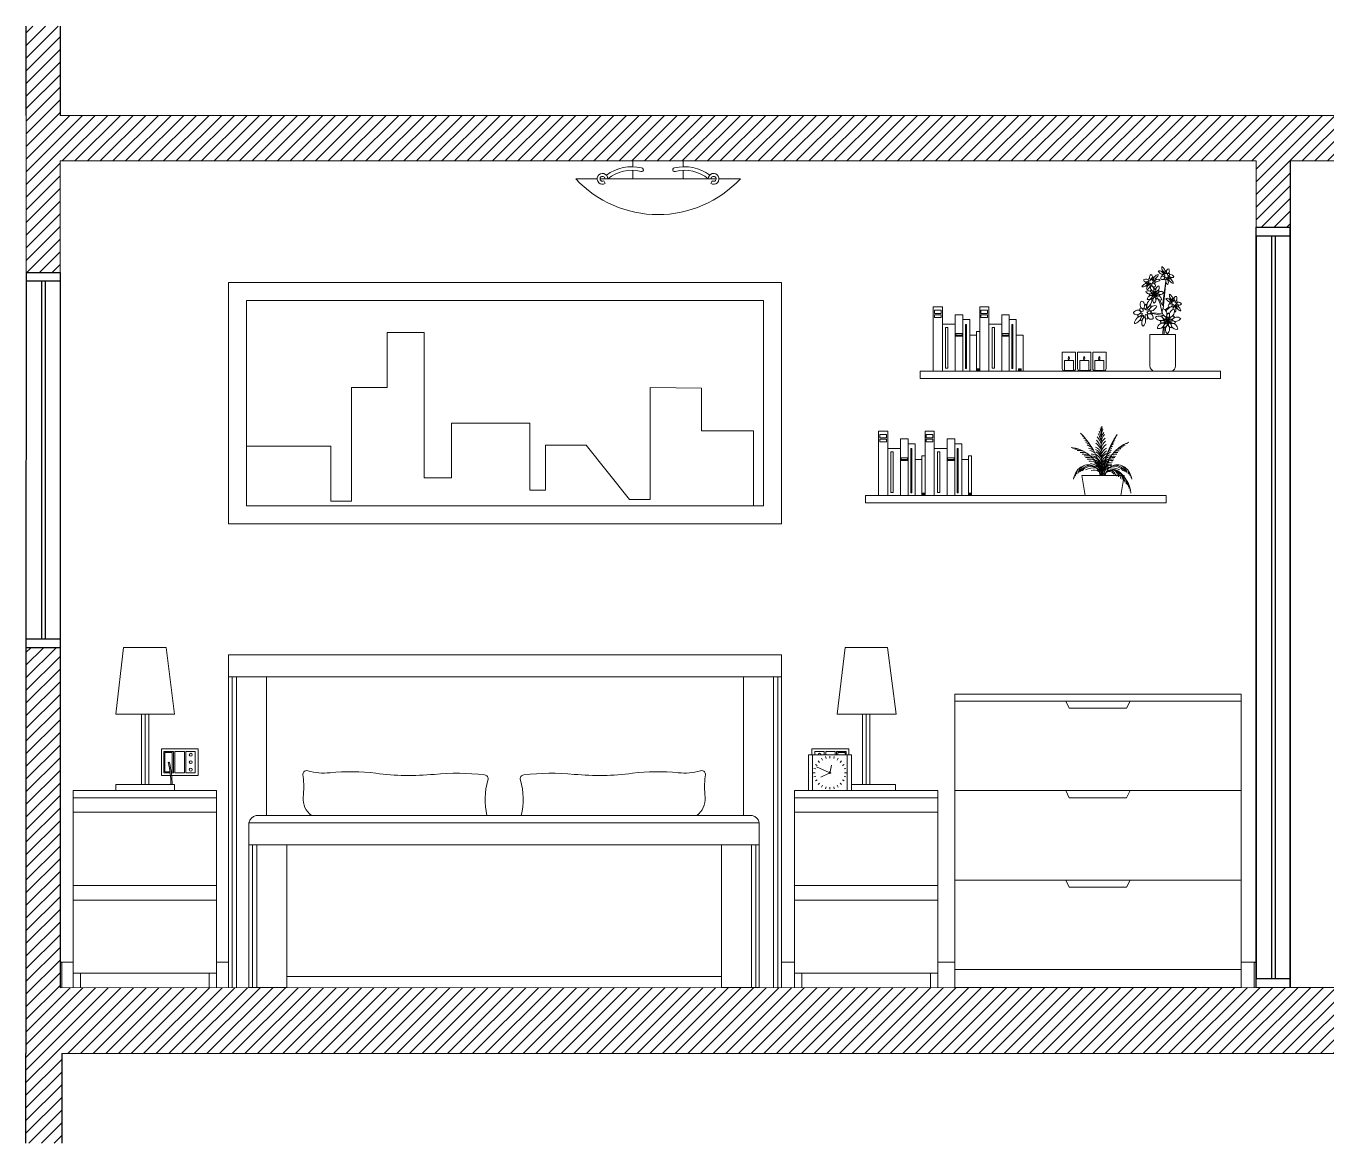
# Model space of a CAD drawing. Header units: inches. Extents: x 342 to 2540, y 601 to 2289.
# Drawn here: x 1813.8 to 2177, y 1567.1 to 1879.3 of the extents above; entities that cross this region are included whole.
import ezdxf

# ---------------------------------------------------------------- set-up
doc = ezdxf.new("R2010")
doc.units = ezdxf.units.IN
doc.header["$MEASUREMENT"] = 0
doc.layers.get('0').update_dxf_attribs({"color": 140})
for name, color, linetype, lineweight in [('A-DETL-MBND', 140, 'Continuous', 18), ('A-FURN', 8, 'Continuous', 18), ('battiscopa e pavimento', 6, 'Continuous', 13)]:
    doc.layers.add(name, color=color, linetype=linetype, lineweight=lineweight)
doc.layers.add('FINESTRE', color=4, linetype='Continuous')

msp = doc.modelspace()

# ---------------------------------------------------------------- hatches: boundary and pattern name
h = msp.add_hatch()
h.set_pattern_fill('ANSI31', color=1, scale=20)
h.paths.add_polyline_path([(1823.29, 1879.32), (1813.79, 1879.32), (1813.79, 1854.32), (1823.29, 1854.32)])
h = msp.add_hatch()
h.set_pattern_fill('ANSI31', color=1, scale=20)
h.paths.add_polyline_path([(2157.48, 1841.6), (2157.48, 1823.1), (2166.98, 1823.1), (2166.98, 1841.6), (2514.68, 1841.6), (2514.68, 1854.32), (2166.98, 1854.32), (1813.79, 1854.32), (1813.79, 1810.46), (1823.29, 1810.46), (1823.29, 1841.6)])
h = msp.add_hatch()
h.set_pattern_fill('ANSI31', color=1, scale=20)
h.paths.add_polyline_path([(2514.68, 1610.6), (2513.24, 1610.6), (2509.75, 1610.6), (2163.65, 1610.6), (2157.48, 1610.6), (2157.48, 1610.6), (2157.48, 1610.6), (2156.99, 1610.6), (1823.29, 1610.46), (1823.29, 1705.53), (1813.78, 1705.53), (1813.78, 1705.53), (1813.78, 1592.1), (2166.98, 1592.1), (2514.68, 1592.1)])
h = msp.add_hatch()
h.set_pattern_fill('ANSI31', color=1, scale=20)
h.paths.add_polyline_path([(1823.79, 1592.1), (1813.78, 1592.1), (1813.78, 1567.1), (1823.79, 1567.1)])

# ---------------------------------------------------------------- linework, layer by layer
for p, q in [((1813.79, 1854.32), (1813.79, 1879.32)), ((1823.29, 1879.32), (1823.29, 1854.32)), ((2166.98, 1841.6), (2166.98, 1823.1)), ((2157.48, 1823.1), (2166.98, 1823.1)), ((1813.79, 1810.46), (1823.29, 1810.46)), ((1813.78, 1705.53), (1813.78, 1592.1)), ((1823.29, 1705.53), (1813.78, 1705.53)), ((1823.29, 1705.53), (1823.29, 1610.46)), ((1813.78, 1567.1), (1813.78, 1592.1)), ((1823.79, 1592.1), (1823.79, 1567.1))]:
    msp.add_line(p, q)
at = {"layer": 'A-DETL-MBND'}
for p, q in [((1823.29, 1854.32), (2166.98, 1854.32)), ((2505.18, 1854.32), (2166.98, 1854.32)), ((1823.29, 1841.6), (2157.48, 1841.6)), ((2157.48, 1823.1), (2157.48, 1841.6)), ((2514.68, 1841.6), (2166.98, 1841.6)), ((2157.48, 1610.6), (1823.29, 1610.46)), ((2166.98, 1592.1), (1823.79, 1592.1))]:
    msp.add_line(p, q, dxfattribs=at)
for points in [[(1813.79, 1810.46), (1813.79, 1810.46), (1813.79, 1854.32)], [(1823.29, 1810.46), (1823.29, 1810.46), (1823.29, 1841.6)], [(2509.75, 1610.6), (2157.48, 1610.6)], [(2505.18, 1592.1), (2119.96, 1592.1)]]:
    msp.add_lwpolyline(points, dxfattribs=at)
at = {"layer": 'A-FURN'}
for p, q in [((1983.38, 1839.97), (1983.38, 1841.6)), ((1983.38, 1841.6), (1997.38, 1841.6)), ((1983.38, 1836.6), (1983.38, 1838.97)), ((1997.38, 1839.97), (1997.38, 1841.6)), ((1997.38, 1836.6), (1997.38, 1838.97)), ((1967.38, 1836.6), (1973.36, 1836.6)), ((1974.16, 1836.6), (2006.61, 1836.6)), ((2007.41, 1836.6), (2013.38, 1836.6)), ((2067.28, 1800.83), (2069.84, 1800.83)), ((2067.28, 1800.83), (2067.28, 1782.83)), ((2069.84, 1800.83), (2069.84, 1782.83)), ((2073.41, 1795.94), (2073.41, 1798.63)), ((2073.41, 1798.63), (2075.54, 1798.63)), ((2075.54, 1798.63), (2075.54, 1782.83)), ((2080.26, 1800.83), (2080.26, 1782.83)), ((2080.26, 1800.83), (2082.83, 1800.83)), ((2082.83, 1800.83), (2082.83, 1782.83)), ((2086.4, 1795.94), (2086.4, 1798.63)), ((2086.4, 1798.63), (2088.53, 1798.63)), ((2088.53, 1798.63), (2088.53, 1782.83)), ((2069.84, 1795.94), (2073.41, 1795.94)), ((2073.41, 1795.94), (2073.41, 1782.83)), ((2075.54, 1797.3), (2077.51, 1797.3)), ((2077.51, 1797.3), (2077.51, 1782.83)), ((2082.83, 1795.94), (2086.4, 1795.94)), ((2086.4, 1795.94), (2086.4, 1782.83)), ((2088.53, 1797.3), (2090.49, 1797.3)), ((2090.49, 1797.3), (2090.49, 1782.83)), ((1914.69, 1778.31), (1914.69, 1793.62)), ((1914.69, 1793.62), (1925.04, 1793.62)), ((1925.04, 1793.62), (1925.04, 1753.04)), ((2077.51, 1792.91), (2079.38, 1792.91)), ((2079.38, 1792.91), (2079.38, 1793.92)), ((2079.38, 1793.92), (2080.26, 1793.92)), ((2079.38, 1792.91), (2079.38, 1782.83)), ((2090.49, 1792.91), (2092.36, 1792.91)), ((2092.36, 1792.91), (2092.36, 1782.83)), ((2127.78, 1793.09), (2134.99, 1793.09)), ((2127.78, 1793.09), (2127.78, 1784.3)), ((2134.99, 1793.09), (2134.99, 1784.3)), ((2103.32, 1788.13), (2107.05, 1788.13)), ((2103.32, 1788.13), (2103.32, 1783.59)), ((2107.05, 1788.13), (2107.05, 1783.59)), ((2107.6, 1788.13), (2111.32, 1788.13)), ((2107.6, 1788.13), (2107.6, 1783.59)), ((2111.32, 1788.13), (2111.32, 1783.59)), ((2111.85, 1788.13), (2115.58, 1788.13)), ((2111.85, 1788.13), (2111.85, 1783.59)), ((2115.58, 1788.13), (2115.58, 1783.59)), ((2106.43, 1785.84), (2103.94, 1785.84)), ((2103.94, 1785.84), (2103.94, 1783.04)), ((2105.08, 1785.84), (2105.08, 1786.01)), ((2105.08, 1786.01), (2105.13, 1786.01)), ((2105.13, 1786.01), (2105.13, 1785.84)), ((2106.43, 1783.04), (2106.43, 1785.84)), ((2110.71, 1785.84), (2108.21, 1785.84)), ((2108.21, 1785.84), (2108.21, 1783.04)), ((2109.36, 1785.84), (2109.36, 1786.01)), ((2109.36, 1786.01), (2109.41, 1786.01)), ((2109.41, 1786.01), (2109.41, 1785.84)), ((2110.71, 1783.04), (2110.71, 1785.84)), ((2114.96, 1785.84), (2112.47, 1785.84)), ((2112.47, 1785.84), (2112.47, 1783.04)), ((2113.61, 1785.84), (2113.61, 1786.01)), ((2113.61, 1786.01), (2113.66, 1786.01)), ((2113.66, 1786.01), (2113.66, 1785.84)), ((2114.96, 1783.04), (2114.96, 1785.84)), ((2147.58, 1782.83), (2063.58, 1782.83)), ((2063.58, 1782.83), (2063.58, 1780.83)), ((2063.58, 1780.83), (2147.58, 1780.83)), ((2103.94, 1783.04), (2106.43, 1783.04)), ((2103.94, 1782.83), (2106.43, 1782.83)), ((2108.21, 1783.04), (2110.71, 1783.04)), ((2108.21, 1782.83), (2110.71, 1782.83)), ((2112.47, 1783.04), (2114.96, 1783.04)), ((2112.47, 1782.83), (2114.96, 1782.83)), ((2147.58, 1782.83), (2147.58, 1780.83)), ((1904.73, 1746.53), (1904.73, 1778.31)), ((1904.73, 1778.31), (1914.69, 1778.31)), ((1988.22, 1746.93), (1988.22, 1778.31)), ((1988.22, 1778.31), (2002.52, 1778.06)), ((2002.52, 1778.06), (2002.52, 1766.2)), ((1932.7, 1753.04), (1932.7, 1768.35)), ((1932.7, 1768.35), (1954.54, 1768.35)), ((1954.54, 1768.35), (1954.54, 1749.59)), ((2002.52, 1766.2), (2017.07, 1766.2)), ((2017.07, 1766.2), (2017.07, 1745.16)), ((2052.02, 1766.08), (2054.58, 1766.08)), ((2052.02, 1766.08), (2052.02, 1748.08)), ((2054.58, 1766.08), (2054.58, 1748.08)), ((2065, 1766.08), (2065, 1748.08)), ((2065, 1766.08), (2067.56, 1766.08)), ((2067.56, 1766.08), (2067.56, 1748.08)), ((1875.38, 1761.84), (1898.99, 1761.84)), ((1898.99, 1761.84), (1898.99, 1746.53)), ((1958.9, 1749.59), (1958.9, 1762.19)), ((1958.9, 1762.19), (1970.29, 1762.19)), ((1970.29, 1762.19), (1982.41, 1746.93)), ((2058.15, 1761.2), (2058.15, 1763.89)), ((2058.15, 1763.89), (2060.28, 1763.89)), ((2060.28, 1763.89), (2060.28, 1748.08)), ((2060.28, 1762.56), (2062.25, 1762.56)), ((2062.25, 1762.56), (2062.25, 1748.08)), ((2071.14, 1761.2), (2071.14, 1763.89)), ((2071.14, 1763.89), (2073.27, 1763.89)), ((2073.27, 1763.89), (2073.27, 1748.08)), ((2073.27, 1762.56), (2075.23, 1762.56)), ((2075.23, 1762.56), (2075.23, 1748.08)), ((2054.58, 1761.2), (2058.15, 1761.2)), ((2058.15, 1761.2), (2058.15, 1748.08)), ((2062.25, 1758.17), (2064.12, 1758.17)), ((2064.12, 1758.17), (2064.12, 1759.18)), ((2064.12, 1759.18), (2065, 1759.18)), ((2064.12, 1758.17), (2064.12, 1748.08)), ((2067.56, 1761.2), (2071.14, 1761.2)), ((2071.14, 1761.2), (2071.14, 1748.08)), ((2075.23, 1758.17), (2077.1, 1758.17)), ((2077.1, 1758.17), (2077.1, 1759.18)), ((2077.1, 1759.18), (2077.99, 1759.18)), ((2077.1, 1758.17), (2077.1, 1748.08)), ((2077.99, 1759.18), (2077.99, 1748.08)), ((1925.04, 1753.04), (1932.7, 1753.04)), ((1954.54, 1749.59), (1958.9, 1749.59)), ((2132.32, 1748.08), (2048.32, 1748.08)), ((2048.32, 1748.08), (2048.32, 1746.08)), ((2132.32, 1748.08), (2132.32, 1746.08)), ((1898.99, 1746.53), (1904.73, 1746.53)), ((1982.41, 1746.93), (1988.22, 1746.93)), ((2048.32, 1746.08), (2132.32, 1746.08)), ((1838.85, 1686.94), (1841.07, 1705.6)), ((1841.07, 1705.6), (1852.92, 1705.6)), ((1852.92, 1705.6), (1855.29, 1686.94)), ((1870.38, 1697.4), (2024.87, 1697.4)), ((1871.38, 1610.6), (1871.38, 1697.4)), ((1872.58, 1610.6), (1872.58, 1697.4)), ((1880.98, 1658.6), (1880.98, 1697.4)), ((1880.98, 1697.4), (1880.98, 1658.6)), ((2014.27, 1697.4), (2014.27, 1658.6)), ((2022.67, 1610.6), (2022.67, 1697.4)), ((2023.87, 1610.6), (2023.87, 1697.4)), ((2073.3, 1690.6), (2073.3, 1692.6)), ((2073.3, 1692.6), (2153.3, 1692.6)), ((2153.3, 1690.6), (2073.3, 1690.6)), ((2073.3, 1690.6), (2073.3, 1615.6)), ((2153.3, 1692.6), (2153.3, 1690.6)), ((2153.3, 1615.6), (2153.3, 1690.6)), ((1855.29, 1686.94), (1838.85, 1686.94)), ((2033.55, 1675.62), (2033.55, 1665.6)), ((2036.08, 1674.64), (2036.36, 1674.15)), ((2037.2, 1675.1), (2037.35, 1674.56)), ((2038.4, 1675.26), (2038.4, 1674.7)), ((2039.61, 1675.1), (2039.46, 1674.56)), ((2040.73, 1674.64), (2040.45, 1674.15)), ((2043.26, 1675.62), (2043.26, 1665.6)), ((2033.92, 1671.81), (2034.46, 1671.67)), ((2034.38, 1672.94), (2034.87, 1672.65)), ((2038.2, 1670.7), (2034.63, 1672.27)), ((2035.12, 1673.9), (2035.52, 1673.5)), ((2038.45, 1670.83), (2038.85, 1672.75)), ((2041.69, 1673.9), (2041.29, 1673.5)), ((2042.43, 1672.94), (2041.94, 1672.65)), ((2042.89, 1671.81), (2042.35, 1671.67)), ((2033.76, 1670.61), (2034.32, 1670.61)), ((2033.92, 1669.41), (2034.46, 1669.56)), ((2034.38, 1668.29), (2034.87, 1668.57)), ((2035.12, 1667.33), (2035.52, 1667.72)), ((2038.21, 1670.52), (2035.85, 1669.34)), ((2041.69, 1667.33), (2041.29, 1667.72)), ((2042.43, 1668.29), (2041.94, 1668.57)), ((2042.89, 1669.41), (2042.35, 1669.56)), ((2043.05, 1670.61), (2042.49, 1670.61)), ((1826.99, 1610.6), (1826.99, 1665.6)), ((1826.99, 1665.6), (1866.99, 1665.6)), ((1866.99, 1665.6), (1866.99, 1610.6)), ((2028.53, 1610.6), (2028.53, 1665.6)), ((2028.53, 1665.6), (2068.53, 1665.6)), ((2036.08, 1666.59), (2036.36, 1667.08)), ((2037.2, 1666.13), (2037.35, 1666.67)), ((2038.4, 1665.97), (2038.4, 1666.53)), ((2039.61, 1666.13), (2039.46, 1666.67)), ((2040.73, 1666.59), (2040.45, 1667.08)), ((2068.53, 1665.6), (2068.53, 1610.6)), ((2073.3, 1665.6), (2153.3, 1665.6)), ((1866.99, 1663.6), (1826.99, 1663.6)), ((2068.53, 1663.6), (2028.53, 1663.6)), ((1827, 1659.6), (1867, 1659.6)), ((1876.09, 1656.6), (2018.68, 1656.6)), ((2018.68, 1656.6), (2018.68, 1610.6)), ((2028.54, 1659.6), (2068.54, 1659.6)), ((1876.09, 1650.4), (2018.68, 1650.4)), ((1877.09, 1610.6), (1877.09, 1650.4)), ((1878.29, 1610.6), (1878.29, 1650.4)), ((1886.69, 1610.6), (1886.69, 1650.4)), ((2008.08, 1610.6), (2008.08, 1650.4)), ((2016.48, 1610.6), (2016.48, 1650.4)), ((2017.68, 1610.6), (2017.68, 1650.4)), ((1866.99, 1639.1), (1826.99, 1639.1)), ((2068.53, 1639.1), (2028.53, 1639.1)), ((2153.3, 1640.6), (2073.3, 1640.6)), ((1826.99, 1634.95), (1866.99, 1634.95)), ((2028.53, 1634.95), (2068.53, 1634.95)), ((1866.99, 1614.6), (1826.99, 1614.6)), ((1826.99, 1614.6), (1866.99, 1614.6)), ((1828.99, 1610.6), (1828.99, 1614.6)), ((1864.99, 1610.6), (1864.99, 1614.6)), ((1886.69, 1613.6), (2008.08, 1613.6)), ((2068.53, 1614.6), (2028.53, 1614.6)), ((2028.53, 1614.6), (2068.53, 1614.6)), ((2030.53, 1610.6), (2030.53, 1614.6)), ((2066.53, 1610.6), (2066.53, 1614.6)), ((2073.3, 1615.6), (2153.3, 1615.6)), ((2073.3, 1615.6), (2073.3, 1610.6)), ((2153.3, 1610.6), (2153.3, 1615.6)), ((1826.99, 1610.6), (1826.99, 1610.6)), ((1826.99, 1610.6), (1826.99, 1610.6)), ((2018.68, 1610.6), (2008.08, 1610.6)), ((2018.68, 1610.6), (2008.08, 1610.6)), ((2028.53, 1610.6), (2028.53, 1610.6)), ((2073.3, 1610.6), (2153.3, 1610.6))]:
    msp.add_line(p, q, dxfattribs=at)
for points in [[(1870.38, 1807.59), (2024.87, 1807.59), (2024.87, 1740.16), (1870.38, 1740.16)], [(1875.38, 1802.59), (2019.87, 1802.59), (2019.87, 1745.16), (1875.38, 1745.16)], [(2069.45, 1799.91), (2069.45, 1798.99), (2067.59, 1798.99), (2067.59, 1799.91)], [(2069.45, 1798.58), (2069.45, 1797.84), (2067.59, 1797.84), (2067.59, 1798.58)], [(2082.43, 1799.91), (2082.43, 1798.99), (2080.58, 1798.99), (2080.58, 1799.91)], [(2082.43, 1798.58), (2082.43, 1797.84), (2080.58, 1797.84), (2080.58, 1798.58)], [(2070.73, 1795.08), (2071.37, 1795.08), (2071.37, 1783.68), (2070.73, 1783.68)], [(2076.28, 1795.93), (2076.55, 1795.93), (2076.55, 1783.62), (2076.28, 1783.62)], [(2083.72, 1795.08), (2084.36, 1795.08), (2084.36, 1783.68), (2083.72, 1783.68)], [(2089.26, 1795.93), (2089.53, 1795.93), (2089.53, 1783.62), (2089.26, 1783.62)], [(2073.56, 1793.35), (2075.39, 1793.35), (2075.39, 1792.88), (2073.56, 1792.88)], [(2073.56, 1792.75), (2075.39, 1792.75), (2075.39, 1792.62), (2073.56, 1792.62)], [(2086.55, 1793.35), (2088.38, 1793.35), (2088.38, 1792.88), (2086.55, 1792.88)], [(2086.55, 1792.75), (2088.38, 1792.75), (2088.38, 1792.62), (2086.55, 1792.62)], [(2079.43, 1783.5), (2080.21, 1783.5), (2080.21, 1783.34), (2079.43, 1783.34)], [(2091.09, 1783.5), (2091.87, 1783.5), (2091.87, 1783.34), (2091.09, 1783.34)], [(2079.43, 1783.17), (2080.21, 1783.17), (2080.21, 1783.04), (2079.43, 1783.04)], [(2091.09, 1783.17), (2091.87, 1783.17), (2091.87, 1783.04), (2091.09, 1783.04)], [(2054.19, 1765.16), (2054.19, 1764.25), (2052.33, 1764.25), (2052.33, 1765.16)], [(2054.19, 1763.84), (2054.19, 1763.1), (2052.33, 1763.1), (2052.33, 1763.84)], [(2067.17, 1765.16), (2067.17, 1764.25), (2065.31, 1764.25), (2065.31, 1765.16)], [(2067.17, 1763.84), (2067.17, 1763.1), (2065.31, 1763.1), (2065.31, 1763.84)], [(2055.47, 1760.34), (2056.11, 1760.34), (2056.11, 1748.93), (2055.47, 1748.93)], [(2058.3, 1758.61), (2060.13, 1758.61), (2060.13, 1758.13), (2058.3, 1758.13)], [(2061.01, 1761.19), (2061.29, 1761.19), (2061.29, 1748.87), (2061.01, 1748.87)], [(2068.45, 1760.34), (2069.09, 1760.34), (2069.09, 1748.93), (2068.45, 1748.93)], [(2071.28, 1758.61), (2073.12, 1758.61), (2073.12, 1758.13), (2071.28, 1758.13)], [(2074, 1761.19), (2074.27, 1761.19), (2074.27, 1748.87), (2074, 1748.87)], [(2058.3, 1758), (2060.13, 1758), (2060.13, 1757.88), (2058.3, 1757.88)], [(2071.28, 1758), (2073.12, 1758), (2073.12, 1757.88), (2071.28, 1757.88)], [(2120.58, 1753.67), (2108.82, 1753.67), (2109.7, 1748.08), (2119.7, 1748.08)], [(2064.17, 1748.76), (2064.94, 1748.76), (2064.94, 1748.59), (2064.17, 1748.59)], [(2064.17, 1748.42), (2064.94, 1748.42), (2064.94, 1748.29), (2064.17, 1748.29)], [(2077.16, 1748.76), (2077.93, 1748.76), (2077.93, 1748.59), (2077.16, 1748.59)], [(2077.16, 1748.42), (2077.93, 1748.42), (2077.93, 1748.29), (2077.16, 1748.29)], [(2042.68, 1705.6), (2054.52, 1705.6), (2056.89, 1686.94), (2040.45, 1686.94)], [(1851.6, 1669.8), (1851.6, 1677.3), (1861.91, 1677.3), (1861.91, 1669.8)], [(1855.37, 1676.56), (1858.03, 1676.56), (1858.03, 1670.53), (1855.37, 1670.53)], [(1858.43, 1676.56), (1861.09, 1676.56), (1861.09, 1670.53), (1858.43, 1670.53)], [(2044.42, 1665.6), (2044.42, 1665.6), (2044.42, 1675.62), (2032.39, 1675.62), (2032.39, 1665.6)], [(1855.29, 1665.6), (1838.85, 1665.6), (1838.85, 1667.27), (1855.29, 1667.27)]]:
    msp.add_lwpolyline(points, close=True, dxfattribs=at)
at = {"layer": 'A-FURN', "color": 6}
for points in [[(2126.68, 1805.09, 0.477945), (2128.34, 1804.63, 0.477945)], [(2127.99, 1805.42, 0.477945), (2128.76, 1804.74, 0.477945)], [(2128.14, 1806.75, 0.477945), (2128.81, 1805.17, 0.477945)], [(2129.2, 1805.94, 0.477945), (2129.16, 1804.9, 0.477945)], [(2130.34, 1806.65, 0.477945), (2129.52, 1805.13, 0.477945)], [(2130.37, 1805.31, 0.477945), (2129.53, 1804.7, 0.477945)], [(2127.08, 1802.92, 0.477945), (2128.47, 1803.93, 0.477945)], [(2127.63, 1804.14, 0.477945), (2128.65, 1804.32, 0.477945)], [(2128.41, 1803.07, 0.477945), (2128.9, 1803.98, 0.477945)], [(2129.02, 1801.87, 0.477945), (2129.1, 1803.59, 0.477945)], [(2129.73, 1803.01, 0.477945), (2129.33, 1803.96, 0.477945)], [(2130.61, 1804.01, 0.477945), (2129.61, 1804.28, 0.477945)], [(2131.05, 1802.74, 0.477945), (2129.75, 1803.87, 0.477945)], [(2131.64, 1804.87, 0.477945), (2129.94, 1804.56, 0.477945)], [(2129.35, 1797.91, 0.477945), (2131.72, 1797.25, 0.477945)], [(2131.21, 1798.38, 0.477945), (2132.32, 1797.4, 0.477945)], [(2131.42, 1800.28, 0.477945), (2132.39, 1798.02, 0.477945)], [(2132.95, 1799.12, 0.477945), (2132.88, 1797.64, 0.477945)], [(2134.57, 1800.14, 0.477945), (2133.4, 1797.97, 0.477945)], [(2134.61, 1798.22, 0.477945), (2133.42, 1797.35, 0.477945)], [(2129.91, 1794.81, 0.477945), (2131.9, 1796.25, 0.477945)], [(2130.7, 1796.55, 0.477945), (2132.16, 1796.82, 0.477945)], [(2131.82, 1795.02, 0.477945), (2132.52, 1796.32, 0.477945)], [(2132.69, 1793.31, 0.477945), (2132.8, 1795.77, 0.477945)], [(2133.71, 1794.94, 0.477945), (2133.13, 1796.29, 0.477945)], [(2134.95, 1796.36, 0.477945), (2133.53, 1796.75, 0.477945)], [(2135.58, 1794.55, 0.477945), (2133.73, 1796.17, 0.477945)], [(2136.42, 1797.59, 0.477945), (2134, 1797.15, 0.477945)]]:
    msp.add_lwpolyline(points, format="xyb", close=True, dxfattribs=at)
for points in [[(2128.67, 1806.48), (2128.72, 1806.34)], [(2129.07, 1805.81), (2128.77, 1806.44)], [(2128.93, 1805.86), (2129, 1805.69)], [(2132.24, 1807.96), (2131.29, 1801.2), (2130.54, 1802.77)], [(2131.48, 1800.27), (2132.28, 1807.8)], [(2130.13, 1803), (2130.67, 1801.7), (2131.24, 1798.99), (2128.19, 1799.17)], [(2129.13, 1804.41), (2128.34, 1804.63)], [(2129.13, 1804.41), (2128.47, 1803.93)], [(2129.13, 1804.41), (2128.65, 1804.32)], [(2129.13, 1804.41), (2128.76, 1804.74)], [(2129.13, 1804.41), (2128.81, 1805.17)], [(2129.13, 1804.41), (2128.9, 1803.98)], [(2129.13, 1804.41), (2129.1, 1803.59)], [(2129.13, 1804.41), (2129.52, 1805.13)], [(2129.13, 1804.41), (2129.16, 1804.9)], [(2129.13, 1804.41), (2129.53, 1804.7)], [(2129.13, 1804.41), (2129.94, 1804.56)], [(2129.13, 1804.41), (2129.33, 1803.96)], [(2129.13, 1804.41), (2129.75, 1803.87)], [(2129.13, 1804.41), (2129.61, 1804.28)], [(2129.28, 1805.02), (2129.76, 1803.86)], [(2129.55, 1804.82), (2129.38, 1805.18)], [(2129.7, 1804.51), (2129.62, 1804.68)], [(2127.97, 1799.01), (2131.53, 1798.42), (2131.53, 1798.38)], [(2131.81, 1798.28), (2131.81, 1798.32)], [(2133.16, 1800.8), (2132.05, 1799.94)], [(2132.26, 1799.7), (2133.35, 1800.75)], [(2132.85, 1796.94), (2132.39, 1798.02)], [(2131.49, 1795.27), (2131.46, 1793.09)], [(2131.5, 1796.34), (2131.5, 1796.31)], [(2131.51, 1797.13), (2131.51, 1797.05)], [(2131.52, 1797.64), (2131.52, 1797.59)], [(2132.85, 1796.94), (2131.72, 1797.25)], [(2131.81, 1796.27), (2131.81, 1797.45)], [(2131.81, 1795.75), (2131.81, 1795.81)], [(2131.81, 1793.09), (2131.81, 1795.03)], [(2132.85, 1796.94), (2131.9, 1796.25)], [(2132.85, 1796.94), (2132.16, 1796.82)], [(2132.85, 1796.94), (2132.32, 1797.4)], [(2132.85, 1796.94), (2132.52, 1796.32)], [(2132.85, 1796.94), (2132.8, 1795.77)], [(2132.85, 1796.94), (2133.4, 1797.97)], [(2132.85, 1796.94), (2132.88, 1797.64)], [(2132.85, 1796.94), (2133.42, 1797.35)], [(2132.85, 1796.94), (2134, 1797.15)], [(2132.85, 1796.94), (2133.13, 1796.29)], [(2132.85, 1796.94), (2133.73, 1796.17)], [(2132.85, 1796.94), (2133.53, 1796.75)]]:
    msp.add_lwpolyline(points, dxfattribs=at)
at = {"layer": 'A-FURN'}
for points in [[(1870.38, 1610.6), (1870.38, 1610.6), (1870.38, 1703.6), (2024.87, 1703.6), (2024.87, 1610.6), (2024.87, 1610.6)], [(2104.35, 1690.6), (2105.3, 1688.6), (2121.3, 1688.6), (2122.26, 1690.6)], [(1847.07, 1667.27), (1848.07, 1667.27), (1848.07, 1686.94), (1847.07, 1686.94), (1847.07, 1667.27), (1846.07, 1667.27), (1846.07, 1686.94), (1847.07, 1686.94)], [(2048.53, 1667.27), (2049.53, 1667.27), (2049.53, 1686.94), (2048.53, 1686.94), (2048.53, 1667.27), (2047.53, 1667.27), (2047.53, 1686.94), (2048.53, 1686.94)], [(1854.06, 1670.53), (1852.3, 1670.53), (1852.3, 1676.56), (1854.96, 1676.56), (1854.96, 1670.53), (1854.42, 1670.53)], [(1854.02, 1670.83), (1852.6, 1670.83), (1852.6, 1676.26), (1854.66, 1676.26), (1854.66, 1670.83), (1854.38, 1670.83)], [(2043.65, 1675.62), (2043.65, 1677.3), (2033.33, 1677.3), (2033.33, 1675.62)], [(2034.15, 1675.62), (2034.15, 1676.56), (2036.81, 1676.56), (2036.81, 1675.62)], [(2037.22, 1675.62), (2037.22, 1676.56), (2039.88, 1676.56), (2039.88, 1675.62)], [(2040.29, 1675.62), (2040.29, 1676.56), (2042.95, 1676.56), (2042.95, 1675.62)], [(2042.65, 1675.62), (2042.65, 1676.26), (2040.59, 1676.26), (2040.59, 1675.62)], [(2044.42, 1667.27), (2056.76, 1667.27), (2056.76, 1665.6), (2040.31, 1665.6)], [(2104.35, 1665.6), (2105.3, 1663.6), (2121.3, 1663.6), (2122.26, 1665.6)], [(1886.69, 1610.6), (1876.09, 1610.6), (1876.09, 1656.6)], [(2104.35, 1640.6), (2105.3, 1638.6), (2121.3, 1638.6), (2122.26, 1640.6)]]:
    msp.add_lwpolyline(points, dxfattribs=at)
at = {"layer": 'A-FURN', "ltscale": 2}
for points in [[(1942.59, 1658.6, -0.135366), (1942.87, 1668.56, 0.468838), (1941.92, 1670.01, 0.051908), (1927.8, 1670.15, -0.055701), (1911.54, 1670.44, 0.058971), (1898.73, 1670.59, -0.100412), (1892.56, 1671.17, 0.668406), (1891.25, 1669.57, -0.043672), (1891.25, 1663.78, 0.259086), (1893.56, 1658.6, 0.298083)], [(1952.18, 1658.6, 0.135366), (1951.91, 1668.56, -0.468838), (1952.86, 1670.01, -0.051908), (1966.97, 1670.15, 0.055701), (1983.23, 1670.44, -0.058971), (1996.04, 1670.59, 0.100412), (2002.21, 1671.17, -0.668406), (2003.52, 1669.57, 0.043672), (2003.52, 1663.78, -0.259086), (2001.21, 1658.6, -0.298083)]]:
    msp.add_lwpolyline(points, format="xyb", dxfattribs=at)
at = {"layer": 'A-FURN'}
msp.add_lwpolyline([(2018.68, 1656.6, 0.321067), (2016.68, 1658.6), (1878.09, 1658.6, 0.321067), (1876.09, 1656.6)], format="xyb", dxfattribs=at)
for centre, radius in [((1859.81, 1675.62), 0.402), ((1859.81, 1673.56), 0.402), ((1859.81, 1671.46), 0.402), ((2038.4, 1670.61), 0.218)]:
    msp.add_circle(centre, radius, dxfattribs=at)
for centre, radius, start, end in [((1974.86, 1836.6), 1.5, 0, 300.8093), ((1983.04, 1828.08), 11.9, 76.7103, 126.6028), ((1983.05, 1828.41), 10.58, 76.322, 129.2418), ((1985.78, 1839.15), 0.514, 243.4206, 90), ((1994.99, 1839.15), 0.514, 90, 296.5794), ((1997.73, 1828.08), 11.9, 53.3972, 103.2897), ((1997.72, 1828.41), 10.58, 50.7582, 103.678), ((2005.91, 1836.6), 1.5, 239.1907, 180), ((1990.38, 1858.05), 31.45, 223.0029, 316.9971), ((1974.86, 1836.6), 0.7, 0, 300.8093), ((1997.86, 1849.45), 26.34, 210.7004, 212.4408), ((1982.91, 1849.45), 26.34, 327.5592, 329.2996), ((2005.91, 1836.6), 0.7, 239.1907, 180), ((2104.12, 1783.61), 0.802, 181.3821, 256.606), ((2105.48, 1786.37), 0.531, 146.3606, 222.2967), ((2104.88, 1786.82), 0.224, 313.3608, 20.3735), ((2104.8, 1786.44), 0.542, 307.2425, 58.2933), ((2106.25, 1783.61), 0.802, 283.394, 358.6179), ((2108.4, 1783.61), 0.802, 181.3821, 256.606), ((2109.75, 1786.37), 0.531, 146.3606, 222.2967), ((2109.15, 1786.82), 0.224, 313.3608, 20.3735), ((2109.08, 1786.44), 0.542, 307.2425, 58.2933), ((2110.52, 1783.61), 0.802, 283.394, 358.6179), ((2112.65, 1783.61), 0.802, 181.3821, 256.606), ((2114, 1786.37), 0.531, 146.3606, 222.2967), ((2113.41, 1786.82), 0.224, 313.3608, 20.3735), ((2113.33, 1786.44), 0.542, 307.2425, 58.2933), ((2114.78, 1783.61), 0.802, 283.394, 358.6179), ((2129.33, 1784.33), 1.55, 181.3821, 256.606), ((2133.44, 1784.33), 1.55, 283.394, 358.6179), ((2035.53, 1675.62), 0.402, 0.5985, 179.4015), ((1853.65, 1673.34), 0.194, 19.5659, 155.4135), ((1833.89, 1667.94), 20.34, 358.1322, 15.6567), ((1834.11, 1667.92), 20.48, 358.1985, 15.5588)]:
    msp.add_arc(centre, radius, start, end, dxfattribs=at)
at = {"layer": 'A-FURN', "color": 6}
for centre, radius, start, end in [((2091.98, 1749.33), 23.07, 10.8355, 44.4388), ((2098.44, 1758.52), 16.45, 16.6653, 24.737), ((2168.48, 1781.24), 56.88, 195.436, 197.4498), ((2209.67, 1787.8), 98.05, 192.4368, 193.3001), ((2098.64, 1764.39), 15.75, 6.5707, 10.0188), ((2220.4, 1761.89), 106.2, 176.9784, 184.4402), ((2119.59, 1762.54), 5.64, 145.6999, 162.2657), ((2120.91, 1763.84), 6.78, 156.7503, 170.0256), ((2146.72, 1759.3), 33.13, 166.5044, 168.4019), ((2084.86, 1722.38), 48.72, 59.8345, 60.4594), ((2107.62, 1759.41), 4.94, 61.5506, 70.0467), ((2105.25, 1753.22), 11.16, 61.9222, 66.9342), ((2108.12, 1758.28), 4.96, 53.4747, 68.4111), ((2104.84, 1751.42), 12.11, 56.2181, 63.3367), ((2109.35, 1758.63), 5.35, 24.7491, 50.4904), ((2107.99, 1759.15), 6.62, 19.9492, 42.2518), ((2109.21, 1761), 5.2, 16.7491, 41.7814), ((2116.99, 1761.76), 2.88, 125.6491, 166.3131), ((2117.73, 1760.44), 3.65, 128.7029, 165.9262), ((2117.64, 1759.46), 3.57, 125.5648, 164.5202), ((2117.44, 1762.88), 3.23, 136.5422, 177.2425), ((2136.53, 1752.55), 21.86, 144.794, 177.0744), ((2126.02, 1752.6), 11.15, 111.3448, 174.5246), ((2117.83, 1759.87), 2.01, 103.9448, 129.8502), ((2117.77, 1761.09), 1.27, 101.2029, 144.0738), ((2118.32, 1760.56), 2.24, 107.4527, 125.8629), ((2118.36, 1761.38), 1.83, 107.8301, 128.1362), ((-687.64, 5375.93), 4573.87, 307.82759, 307.83643), ((2122.37, 1759.11), 6.58, 128.5153, 133.2613), ((2120.5, 1758.99), 2.86, 90.4818, 108.9351), ((2120.77, 1760.08), 2.1, 87.3144, 105.6626), ((2125.26, 1747.49), 15.63, 103.8552, 106.3333), ((2104.82, 1751.83), 9.73, 10.847, 83.868), ((2106.05, 1749.67), 11.69, 85.3897, 89.2221), ((2107.44, 1758.19), 2.89, 79.0404, 101.4546), ((2107.39, 1752.25), 8.44, 76.9688, 89.5791), ((2108.76, 1754.48), 5.65, 75.3401, 94.5624), ((2108.3, 1748.61), 11.08, 75.9064, 87.0079), ((2109.99, 1755.18), 4, 67.075, 97.5158), ((2110.04, 1753.22), 5.54, 69.3369, 91.9499), ((2110.71, 1754.68), 3.6, 60.361, 96.5529), ((2109.94, 1757.99), 3.46, 53.3502, 77.3054), ((2110.77, 1758.24), 2.41, 46.5931, 83.7799), ((2111.33, 1756.68), 3, 61.3686, 87.9429), ((2111.19, 1755.8), 3.4, 56.2544, 82.4697), ((2111.68, 1756.56), 2.22, 42.3179, 87.2886), ((2111.38, 1755.33), 2.97, 40.307, 78.1066), ((2106.45, 1752.5), 8.07, 8.234, 44.4511), ((2111.28, 1758.85), 3.1, 19.4357, 63.581), ((2110.63, 1757.52), 3.99, 25.8895, 59.4704), ((2111.3, 1757.56), 3.08, 16.9254, 63.2237), ((2110.84, 1756.45), 3.63, 18.4009, 57.8277), ((2110.78, 1755.45), 3.82, 22.6461, 55.9135), ((2117.26, 1758.57), 3.19, 120.3944, 162.3058), ((2118.9, 1756.67), 5.1, 129.3889, 156.0956), ((2117.24, 1757.11), 3.17, 120.0033, 160.3506), ((2118.05, 1755.6), 4.24, 124.9965, 152.8273), ((2117.43, 1755.11), 3.68, 120.8132, 148.4063), ((2117.16, 1755.8), 2.67, 103.9017, 134.4173), ((2116.64, 1757.26), 1.6, 91.3148, 138.005), ((2117.66, 1756.08), 3.5, 105.5881, 125.6457), ((2120.1, 1754.86), 6.29, 120.4228, 133.3384), ((2117.85, 1758.43), 2.5, 108.5468, 136.2559), ((2117.96, 1758.99), 2.47, 107.7333, 132.3459), ((2117.41, 1754.25), 4.05, 84.9077, 105.0419), ((2117.67, 1754.3), 4.39, 85.9631, 104.0282), ((2117.65, 1755.03), 4.02, 82.7416, 101.2339), ((2118.11, 1757.85), 1.81, 76.2726, 119.7048), ((2118.42, 1757.58), 2.54, 79.7387, 106.2558), ((2118.76, 1756.74), 3.84, 82.8706, 98.3803), ((2119.75, 1756.44), 4.66, 90.3905, 103.4575), ((2120.84, 1750.58), 10.91, 94.0538, 99.0623), ((2111.37, 1752.02), 4.92, 126.3384, 172.5203), ((2109.42, 1753.82), 2.36, 160.1705, 183.0368), ((2110.87, 1753.9), 3.51, 158.4568, 177.7644), ((2116.32, 1752.05), 8.89, 154.7672, 164.9096), ((2112.57, 1752.92), 4.84, 133.8526, 159.9025), ((2111.58, 1752.87), 3.76, 97.2899, 149.9269), ((2110.51, 1753.19), 3.46, 7.6339, 126.3384), ((2111.55, 1752.8), 3.48, 81.4676, 141.5036), ((2112.1, 1751.11), 4.69, 80.598, 118.5059), ((2111.1, 1754.31), 3.36, 55.0938, 95.3136), ((2110.58, 1753.13), 3.52, 8.6151, 81.515), ((2111.01, 1753.56), 3.44, 35.3226, 85.9304), ((2112.15, 1752.33), 2.86, 60.1615, 105.7175), ((2110.97, 1752.14), 4.13, 41.6797, 79.6055), ((2112.01, 1754.96), 2.56, 45.5457, 84.9321), ((2112.43, 1754.94), 2.05, 41.708, 90.6362), ((2112.67, 1754.92), 1.72, 34.4772, 95.0499), ((2112.58, 1754.04), 2.13, 39.3511, 88.0169), ((2112, 1755.52), 2.54, 23.531, 63.7948), ((2111.87, 1754.81), 2.72, 23.9756, 57.4663), ((2112.49, 1754.77), 1.99, 18.0597, 56.9541), ((2111.5, 1753.55), 3.2, 23.9577, 39.5604), ((2118.32, 1753.85), 4.8, 126.1666, 146.2142), ((2117.39, 1754.53), 3.36, 126.5891, 154.7583), ((2119.59, 1752.57), 5.94, 136.0967, 151.2118), ((2116.86, 1753.97), 2.68, 128.8563, 156.2026), ((2116.49, 1754.05), 2.11, 132.1473, 166.0508), ((2116.34, 1753.65), 2.06, 93.8103, 137.7998), ((2116.57, 1753.73), 2.4, 98.1088, 135.212), ((2116.5, 1754.26), 2.28, 95.8114, 133.2372), ((2116.27, 1754.93), 1.95, 89.0854, 130.1935), ((2116.62, 1755.29), 2.18, 96.5046, 134.1607), ((2117.29, 1753.48), 2.57, 98.0803, 148.2729), ((2117.51, 1752.81), 2.56, 54.3686, 160.7385), ((2116.48, 1756.1), 1.76, 91.5358, 136.9912), ((2118.74, 1753.19), 3.46, 53.6616, 172.3661), ((2117.05, 1753.82), 2.67, 89.8927, 129.1068), ((2116.72, 1754.19), 2.65, 80.5688, 114.8153), ((2117.1, 1752.33), 2.86, 74.2825, 119.8385), ((2116.45, 1753.39), 1.45, 16.8501, 119.5408), ((2117.45, 1754.18), 3.29, 90.8527, 120.5044), ((2117.36, 1754.73), 3.18, 86.0059, 114.0208), ((2116.66, 1753.46), 1.62, 6.2874, 104.933), ((2117.15, 1751.11), 4.69, 61.4941, 99.402), ((2117.69, 1752.8), 3.48, 38.4964, 98.5324), ((2117.2, 1753.92), 1.44, 342.7328, 84.9496), ((2117.31, 1753.67), 1.75, 346.6566, 73.4467), ((2117.67, 1752.87), 3.76, 30.0731, 82.7101), ((2116.62, 1752.76), 3.02, 1.8555, 54.0426), ((2114.02, 1747.94), 8.54, 5.6893, 54.3686), ((2117.35, 1752.82), 2.69, 354.6003, 42.4393), ((2116.67, 1752.92), 4.84, 20.0975, 46.1474), ((2117.88, 1752.02), 4.92, 7.4797, 53.6616), ((2112.92, 1752.05), 8.89, 15.0904, 25.2328), ((2118.38, 1753.9), 3.51, 2.2356, 21.5432), ((2119.82, 1753.82), 2.36, 356.9632, 19.8295), ((2109.22, 1753.14), 2.57, 172.6432, 182.1523), ((2107.9, 1753.74), 1.05, 161.5683, 195.6886), ((2116.96, 1752.3), 3.49, 358.1816, 30.4988), ((2115.54, 1751.43), 5.29, 4.3111, 25.8847), ((2115.46, 1751.03), 5.76, 3.3492, 21.1576), ((2112.61, 1750.72), 8.85, 2.0327, 11.1773), ((2117.69, 1750.58), 4.1, 359.1097, 21.2125), ((2118.21, 1750.19), 3.85, 357.3535, 15.0268), ((2121.34, 1753.74), 1.05, 344.3114, 18.4317), ((2120.02, 1753.14), 2.57, 357.8477, 7.3568), ((2117.31, 1749.56), 5.01, 358.0884, 5.6927)]:
    msp.add_arc(centre, radius, start, end, dxfattribs=at)
at = {"layer": 'A-FURN', "color": 6, "extrusion": (0, 0, -1)}
for centre, major_axis, start_param, end_param in [((2128.79, 1809.43), (1.03, 0.73), 2.653657, 4.437051), ((2127.37, 1808.9), (1.03, 0.73), -0.487936, 1.295458), ((2128.92, 1808.71), (0.619, 0.439), 3.102456, 4.88585), ((2128.15, 1808.72), (0.619, 0.439), -0.039137, 1.744257), ((2128.98, 1809.43), (1.03, 0.73), 0.409662, 2.193056), ((2129.88, 1808.89), (1.03, 0.73), 3.551255, 5.334649), ((2126.6, 1806.43), (1.03, 0.73), 4.000054, 5.783448), ((2126.27, 1807.39), (1.03, 0.73), 0.858461, 2.641855), ((2126.31, 1807.57), (1.03, 0.73), -1.385533, 0.39786), ((2127.18, 1808.76), (1.03, 0.73), 1.756059, 3.539453), ((2127.01, 1807.27), (0.619, 0.439), 4.448853, 6.232247), ((2127.19, 1807.99), (0.619, 0.439), 1.30726, 3.090654), ((2128.02, 1806.34), (1.03, 0.73), 3.102456, 4.88585), ((2127.58, 1806.87), (0.619, 0.439), 3.551255, 5.334649), ((2127.04, 1807.19), (0.619, 0.439), 0.409662, 2.193056), ((2126.74, 1806.35), (1.03, 0.73), -0.039137, 1.744257), ((2128.02, 1808.67), (0.619, 0.439), 2.204858, 3.988252), ((2127.26, 1808.1), (0.619, 0.439), -0.936735, 0.846659), ((2128.54, 1807.18), (0.619, 0.439), 2.653657, 4.437051), ((2127.69, 1806.87), (0.619, 0.439), -0.487936, 1.295458), ((2129.5, 1807.37), (1.03, 0.73), 2.204858, 3.988252), ((2128.23, 1806.42), (1.03, 0.73), -0.936735, 0.846659), ((2128.66, 1807.27), (0.619, 0.439), -1.385533, 0.39786), ((2129.18, 1807.98), (0.619, 0.439), 1.756059, 3.539453), ((2129.2, 1808.09), (0.619, 0.439), 4.000054, 5.783448), ((2129, 1808.67), (0.619, 0.439), 0.858461, 2.641855), ((2129.63, 1807.55), (1.03, 0.73), 4.448853, 6.232247), ((2129.93, 1808.75), (1.03, 0.73), 1.30726, 3.090654)]:
    msp.add_ellipse(centre, major_axis=major_axis, ratio=0.625, start_param=start_param, end_param=end_param, dxfattribs=at)
at = {"layer": 'A-FURN', "color": 6}
for centre, major_axis, ratio, start_param, end_param in [((2130.86, 1809.77), (-0.74, 1.03), 0.625, 4.448853, 6.232247), ((2130.97, 1810.99), (-0.74, 1.03), 0.625, 1.30726, 3.090654), ((2131.81, 1808.24), (-0.74, 1.03), 0.625, -0.936735, 0.846659), ((2130.93, 1809.56), (-0.74, 1.03), 0.625, 2.204858, 3.988252), ((2132.09, 1811.33), (-0.74, 1.03), 0.625, 0.409662, 2.193056), ((2131.69, 1809.18), (-0.441, 0.617), 0.625, -1.385533, 0.39786), ((2131.43, 1810.02), (-0.441, 0.617), 0.625, 1.756059, 3.539453), ((2131.07, 1811.11), (-0.74, 1.03), 0.625, 3.551255, 5.334649), ((2131.82, 1810.61), (-0.441, 0.617), 0.625, 0.858461, 2.641855), ((2131.44, 1810.13), (-0.441, 0.617), 0.625, 4.000054, 5.783448), ((2132.47, 1808.48), (-0.441, 0.617), 0.625, -0.487936, 1.295458), ((2131.77, 1809.06), (-0.441, 0.617), 0.625, 2.653657, 4.437051), ((2132.64, 1810.38), (-0.441, 0.617), 0.625, -0.039137, 1.744257), ((2131.91, 1810.63), (-0.441, 0.617), 0.625, 3.102456, 4.88585), ((2133.44, 1810.3), (-0.74, 1.03), 0.625, -0.487936, 1.295458), ((2133.2, 1808.57), (-0.441, 0.617), 0.625, 0.409662, 2.193056), ((2132.27, 1811.26), (-0.74, 1.03), 0.625, 2.653657, 4.437051), ((2132.58, 1808.45), (-0.441, 0.617), 0.625, 3.551255, 5.334649), ((2133.28, 1809.51), (-0.441, 0.617), 0.625, -0.936735, 0.846659), ((2132.75, 1810.3), (-0.441, 0.617), 0.625, 2.204858, 3.988252), ((2133.25, 1808.65), (-0.441, 0.617), 0.625, 4.448853, 6.232247), ((2133.32, 1809.38), (-0.441, 0.617), 0.625, 1.30726, 3.090654), ((2134, 1808.69), (-0.74, 1.03), 0.625, -1.385533, 0.39786), ((2133.57, 1810.11), (-0.74, 1.03), 0.625, 1.756059, 3.539453), ((2133.2, 1807.68), (-0.74, 1.03), 0.625, -0.039137, 1.744257), ((2131.99, 1808.1), (-0.74, 1.03), 0.625, 3.102456, 4.88585), ((2133.36, 1807.71), (-0.74, 1.03), 0.625, 4.000054, 5.783448), ((2133.99, 1808.51), (-0.74, 1.03), 0.625, 0.858461, 2.641855), ((2126.59, 1802.02), (1.02, 1.6), 0.666667, 1.756059, 3.539453), ((2124.82, 1800.66), (1.02, 1.6), 0.666667, -1.385533, 0.39786), ((2128.41, 1801.61), (1.02, 1.6), 0.666667, 0.858461, 2.641855), ((2126.86, 1802.09), (1.02, 1.6), 0.666667, 4.000054, 5.783448), ((2132.99, 1802.08), (-0.74, 1.03), 0.625, 4.448853, 6.232247), ((2133.1, 1803.31), (-0.74, 1.03), 0.625, 1.30726, 3.090654), ((2133.94, 1800.55), (-0.74, 1.03), 0.625, -0.936735, 0.846659), ((2134.22, 1803.64), (-0.74, 1.03), 0.625, 0.409662, 2.193056), ((2133.82, 1801.49), (-0.441, 0.617), 0.625, -1.385533, 0.39786), ((2133.56, 1802.34), (-0.441, 0.617), 0.625, 1.756059, 3.539453), ((2133.19, 1803.43), (-0.74, 1.03), 0.625, 3.551255, 5.334649), ((2133.95, 1802.93), (-0.441, 0.617), 0.625, 0.858461, 2.641855), ((2133.57, 1802.45), (-0.441, 0.617), 0.625, 4.000054, 5.783448), ((2134.77, 1802.7), (-0.441, 0.617), 0.625, -0.039137, 1.744257), ((2134.04, 1802.95), (-0.441, 0.617), 0.625, 3.102456, 4.88585), ((2135.57, 1802.62), (-0.74, 1.03), 0.625, -0.487936, 1.295458), ((2134.4, 1803.58), (-0.74, 1.03), 0.625, 2.653657, 4.437051), ((2135.41, 1801.82), (-0.441, 0.617), 0.625, -0.936735, 0.846659), ((2134.87, 1802.61), (-0.441, 0.617), 0.625, 2.204858, 3.988252), ((2135.38, 1800.96), (-0.441, 0.617), 0.625, 4.448853, 6.232247), ((2136.13, 1801.01), (-0.74, 1.03), 0.625, -1.385533, 0.39786), ((2135.7, 1802.42), (-0.74, 1.03), 0.625, 1.756059, 3.539453), ((2123.96, 1798.18), (1.02, 1.6), 0.666667, -0.487936, 1.295458), ((2124.62, 1800.36), (1.02, 1.6), 0.666667, 2.653657, 4.437051), ((2123.99, 1797.89), (1.02, 1.6), 0.666667, 3.551255, 5.334649), ((2124.93, 1796.53), (1.02, 1.6), 0.666667, 0.409662, 2.193056), ((2125.1, 1798), (0.614, 0.958), 0.666667, -0.039137, 1.744257), ((2125, 1799.18), (0.614, 0.958), 0.666667, 3.102456, 4.88585), ((2125.87, 1800.55), (0.614, 0.958), 0.666667, 2.204858, 3.988252), ((2125.06, 1799.37), (0.614, 0.958), 0.666667, -0.936735, 0.846659), ((2126.11, 1797.58), (0.614, 0.958), 0.666667, 0.858461, 2.641855), ((2125.18, 1797.87), (0.614, 0.958), 0.666667, 4.000054, 5.783448), ((2127.13, 1800.96), (0.614, 0.958), 0.666667, 1.30726, 3.090654), ((2127.33, 1798.44), (0.614, 0.958), 0.666667, 1.756059, 3.539453), ((2126.02, 1800.67), (0.614, 0.958), 0.666667, 4.448853, 6.232247), ((2126.27, 1797.63), (0.614, 0.958), 0.666667, -1.385533, 0.39786), ((2127.83, 1800.1), (0.614, 0.958), 0.666667, 0.409662, 2.193056), ((2127.27, 1800.92), (0.614, 0.958), 0.666667, 3.551255, 5.334649), ((2127.45, 1798.62), (0.614, 0.958), 0.666667, -0.487936, 1.295458), ((2127.85, 1799.93), (0.614, 0.958), 0.666667, 2.653657, 4.437051), ((2128.61, 1799.11), (1.02, 1.6), 0.666667, 2.204858, 3.988252), ((2127.27, 1797.15), (1.02, 1.6), 0.666667, -0.936735, 0.846659), ((2128.71, 1799.44), (1.02, 1.6), 0.666667, -0.039137, 1.744257), ((2128.55, 1801.4), (1.02, 1.6), 0.666667, 3.102456, 4.88585), ((2133.05, 1801.87), (-0.74, 1.03), 0.625, 2.204858, 3.988252), ((2134.6, 1800.8), (-0.441, 0.617), 0.625, -0.487936, 1.295458), ((2133.9, 1801.37), (-0.441, 0.617), 0.625, 2.653657, 4.437051), ((2135.33, 1799.99), (-0.74, 1.03), 0.625, -0.039137, 1.055906), ((2134.11, 1800.41), (-0.74, 1.03), 0.625, 3.102456, 4.88585), ((2135.33, 1799.99), (-0.74, 1.03), 0.625, 1.578898, 1.744257), ((2135.32, 1800.89), (-0.441, 0.617), 0.625, 0.409662, 2.193056), ((2134.71, 1800.76), (-0.441, 0.617), 0.625, 3.551255, 5.334649), ((2135.44, 1801.7), (-0.441, 0.617), 0.625, 1.30726, 3.090654), ((2135.48, 1800.03), (-0.74, 1.03), 0.625, 4.000054, 5.783448), ((2136.11, 1800.83), (-0.74, 1.03), 0.625, 0.858461, 2.641855), ((2127, 1796.94), (1.02, 1.6), 0.666667, 1.30726, 3.090654), ((2125.16, 1796.46), (1.02, 1.6), 0.666667, 4.448853, 6.232247)]:
    msp.add_ellipse(centre, major_axis=major_axis, ratio=ratio, start_param=start_param, end_param=end_param, dxfattribs=at)
at = {"layer": 'battiscopa e pavimento'}
for p, q in [((1826.99, 1617.62), (1823.29, 1617.62)), ((1823.79, 1610.46), (1823.79, 1617.49)), ((1870.38, 1617.62), (1866.99, 1617.62)), ((2028.53, 1617.62), (2024.87, 1617.62)), ((2073.3, 1617.62), (2068.53, 1617.62)), ((2157.48, 1617.62), (2153.3, 1617.62)), ((2156.99, 1610.6), (2156.99, 1617.49))]:
    msp.add_line(p, q, dxfattribs=at)
for centre, start, end in [((1823.29, 1616.62), 60.2328, 90), ((2157.48, 1616.62), 90, 119.7672)]:
    msp.add_arc(centre, 1, start, end, dxfattribs=at)
at = {"layer": 'FINESTRE'}
for p, q in [((2157.48, 1820.6), (2157.48, 1823.1)), ((2157.48, 1820.6), (2157.48, 1613.1)), ((2166.98, 1820.6), (2157.48, 1820.6)), ((2161.83, 1820.6), (2161.83, 1613.1)), ((2162.83, 1820.6), (2162.83, 1613.1)), ((2166.98, 1823.1), (2166.98, 1820.6)), ((2166.98, 1820.6), (2166.99, 1613.1)), ((1813.79, 1810.46), (1813.78, 1705.53)), ((1823.29, 1810.46), (1823.29, 1705.53)), ((1823.29, 1807.96), (1813.79, 1807.96)), ((1818.14, 1807.96), (1818.14, 1708.03)), ((1819.14, 1807.96), (1819.14, 1708.03)), ((1813.79, 1708.03), (1823.28, 1708.03)), ((2157.48, 1610.6), (2157.48, 1613.1)), ((2157.48, 1613.1), (2166.98, 1613.1)), ((2166.98, 1613.1), (2166.98, 1610.6))]:
    msp.add_line(p, q, dxfattribs=at)
for points in [[(2157.48, 1610.6), (2157.48, 1823.1)], [(2166.98, 1610.6), (2166.98, 1823.1)]]:
    msp.add_lwpolyline(points, dxfattribs=at)

doc.saveas('drawing.dxf')
